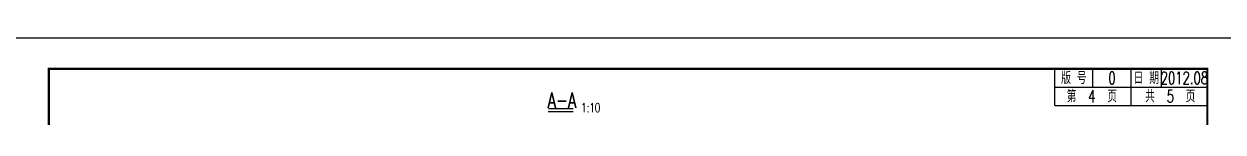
# Model space of a CAD drawing. Extents: x 3598 to 6562, y -9591 to -7828.
# Drawn here: x 5050.4 to 5443.7, y -8423.4 to -8397.3 of the extents above; entities that cross this region are included whole.
import ezdxf
from ezdxf.enums import TextEntityAlignment as Align

# ---------------------------------------------------------------- set-up
doc = ezdxf.new("R2010")
doc.units = 0
doc.header["$LTSCALE"] = 2
doc.layers.get('0').update_dxf_attribs({"linetype": 'CONTINUOUS'})
doc.layers.add('图框', color=7, linetype='CONTINUOUS')
doc.layers.add('文字', color=7, linetype='CONTINUOUS')
doc.styles.get("Standard").update_dxf_attribs({"font": 'simplex1.shx', "width": 0.7, "bigfont": 'hztxt.shx'})

# ---------------------------------------------------------------- blocks, each defined once
blk = doc.blocks.new('series')
at = {"width": 0.75}
for tag, height, p in [('页码', 4, (-35, -19)), ('图名', 5, (-220, -282)), ('图号', 5, (-20, -282))]:
    blk.add_attdef(tag, text='', height=height, dxfattribs=at).set_placement(p, align=Align.MIDDLE_CENTER)

msp = doc.modelspace()

# ---------------------------------------------------------------- linework, layer by layer
at = {"layer": '图框'}
for p, q in [((5388.5275, -8419.3182), (5388.5275, -8407.3182)), ((5401.0275, -8413.3182), (5401.0275, -8407.3182)), ((5413.5275, -8413.3182), (5413.5275, -8407.3182)), ((5423.5275, -8413.3182), (5423.5275, -8407.3182)), ((5388.5275, -8413.3182), (5438.5275, -8413.3182)), ((5413.5275, -8419.3182), (5413.5275, -8413.3182)), ((5388.5275, -8419.3182), (5438.5275, -8419.3182))]:
    msp.add_line(p, q, dxfattribs=at)
msp.add_lwpolyline([(5448.5275, -8694.3182), (5448.5275, -8397.3182), (5028.5275, -8397.3182), (5028.5275, -8694.3182)], close=True, dxfattribs=at)
at = {"layer": '图框', "const_width": 0.7}
msp.add_lwpolyline([(5438.5275, -8407.3182), (5058.5275, -8407.3182), (5058.5275, -8684.3182), (5438.5275, -8684.3182), (5438.5275, -8407.3182)], dxfattribs=at)
at = {"layer": '文字'}
msp.add_line((5222.3263, -8421.359), (5230.5624, -8421.359), dxfattribs=at)
at = {"layer": '文字', "const_width": 0.4}
msp.add_lwpolyline([(5222.3263, -8420.359), (5230.5624, -8420.359)], dxfattribs=at)

# ---------------------------------------------------------------- block references
at = {"layer": '图框'}
ref = msp.add_blockref('series', (5448.5275, -8397.3182), dxfattribs=at)
ref.add_attrib('页码', '第  4  页    共  5  页', dxfattribs={"layer": '0', "height": 4, "width": 0.7}).set_placement((5413.5275, -8416.3182), align=Align.MIDDLE_CENTER)
ref.add_attrib('图名', '单柱单牌式标志一般构造图', dxfattribs={"layer": '0', "height": 5, "width": 0.7}).set_placement((5228.5275, -8679.3182), align=Align.MIDDLE_CENTER)
ref.add_attrib('图号', 'S2-13-7', dxfattribs={"layer": '0', "height": 5, "width": 0.65}).set_placement((5428.5275, -8679.3182), align=Align.MIDDLE_CENTER)

# ---------------------------------------------------------------- texts
at = {"layer": '图框', "width": 0.7}
for s, p in [('版 号', (5394.7775, -8410.3182)), ('0', (5407.2775, -8410.3182)), ('日 期', (5418.5275, -8410.3182)), ('2012.08', (5431.0275, -8410.3182))]:
    msp.add_text(s, height=4, dxfattribs=at).set_placement(p, align=Align.MIDDLE_CENTER)
at = {"layer": '文字', "width": 0.7}
for s, height, p in [('A-A', 5, (5226.8488, -8417.6276)), ('1:10', 3, (5236.2767, -8420.0599))]:
    msp.add_text(s, height=height, dxfattribs=at).set_placement(p, align=Align.MIDDLE_CENTER)

doc.saveas('drawing.dxf')
